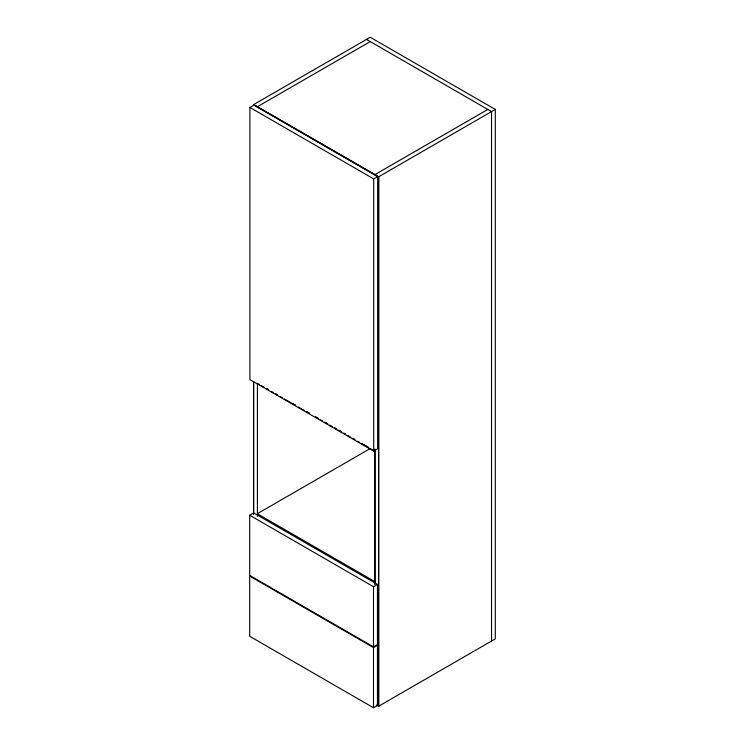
<?xml version="1.0" encoding="UTF-8"?>
<svg xmlns="http://www.w3.org/2000/svg" width="745" height="745" viewBox="0 0 745 745"><rect width="100%" height="100%" fill="white"/><g stroke="black" fill="none" stroke-linecap="round" stroke-linejoin="round"><path stroke-width="1.12" d="M249.91 107.448L253.877 105.157L377.668 176.63L377.668 448.807L373.711 451.097L249.91 379.624L249.91 107.448L373.711 178.921L377.668 176.63M257.295 106.796L370.246 41.58M374.837 174.656L487.789 109.441M495.295 109.441L370.246 37.25L253.542 104.635L378.581 176.826L495.295 109.441L495.295 638.875L378.581 706.26L376.709 705.17M249.705 515.233L253.663 512.942L377.464 584.415L377.464 644.583L373.496 646.865L249.705 575.391L249.705 515.233L373.496 586.706L377.464 584.415M374.837 451.172L371.941 449.356M374.837 581.603L257.295 513.743L370.125 448.592L375.145 451.498M373.496 647.591L377.464 645.3L377.464 705.468L373.496 707.75L249.705 636.277L249.705 576.118L373.496 647.591L373.496 707.75M366.493 39.42L491.542 111.61L491.542 641.045M253.663 104.561L378.711 176.751L378.711 706.186L376.83 705.105M266.459 388.452L268.47 389.616M275.501 393.677L277.512 394.831M292.58 403.529L295.597 405.271M306.642 411.65L309.659 413.391M315.684 416.874L318.702 418.615M325.733 422.676L327.744 423.831M334.775 427.891L336.787 429.055M338.789 430.219L340.8 431.374M343.817 433.115L345.829 434.279M352.86 438.339L354.862 439.494M361.902 443.554L367.928 447.037M257.295 383.303L259.297 384.467M261.309 385.621L264.326 387.363M266.338 388.527L268.34 389.682M271.357 391.423L273.368 392.587M275.371 393.742L277.382 394.906M280.399 396.647L282.411 397.802M284.413 398.966L295.467 405.345M298.484 407.087L304.509 410.57M306.521 411.724L309.529 413.466M315.563 416.949L318.571 418.69M320.583 419.845L322.594 421.009M324.606 422.164L327.614 423.905M329.625 425.069L332.642 426.81M334.645 427.965L336.656 429.129M338.668 430.284L341.685 432.026M343.687 433.19L345.699 434.344M347.71 435.508L350.727 437.25M352.73 438.405L354.741 439.569M357.758 441.31L359.76 442.465M361.772 443.629L368.803 447.689M378.581 176.826L378.581 706.26M374.959 449.198L374.959 584.173M374.837 449.263L374.837 584.238M373.711 178.921L373.711 451.097M373.496 586.706L373.496 646.865M257.416 383.656L257.416 516.304M253.663 381.496L253.663 514.143M253.542 381.561L253.542 514.218"/></g></svg>
